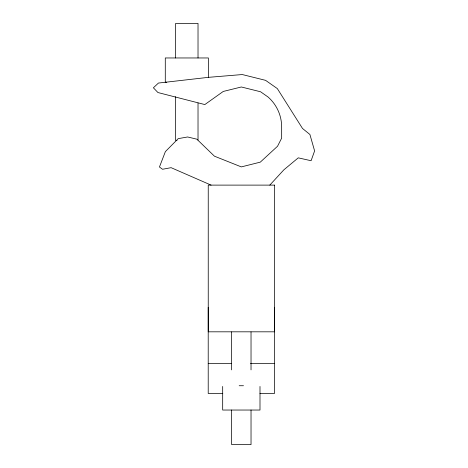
<?xml version="1.0" encoding="UTF-8"?>
<svg xmlns="http://www.w3.org/2000/svg" width="468" height="468" viewBox="0 0 468 468"><rect width="100%" height="100%" fill="white"/><g stroke="black" fill="none" stroke-linecap="round" stroke-linejoin="round"><path stroke-width="0.7" d="M269.808 185.106L283.895 169.796L298.262 157.851L311.091 160.729L314.607 150.918L309.91 134.48L302.492 128.454L277.313 88.575L265.578 80.344L242.284 74.547L208.377 77.343L158.441 83.052L153.393 87.797L157.932 92.535L204.832 104.563L223.271 91.441L241.348 86.984L260.588 91.775L268.1 97.046A39.868 39.868 0 0 1 281.66 126.998L281.66 138.124L277.542 146.244L260.29 162.144L241.33 166.9L214.438 156.183L196.841 139.177L187.604 136.972L178.203 138.645L165.374 151.62L159.448 167.017L162.536 169.264L171.112 167.673L211.074 185.106M166.725 82.269L165.286 82.269L165.286 57.962L208.377 57.962L208.377 77.343M177.044 140.453L175.64 140.453L175.64 96.654M208.213 363.437L231.531 363.437M250.474 363.437L274.523 363.437M239.183 385.731L243.489 385.731M222.786 393.453L208.213 393.453L208.213 307.271M259.951 393.453L274.523 393.453L274.523 307.271M259.997 386.445L259.997 410.038L222.68 410.038L222.68 386.445M251.029 331.923L251.029 369.884M251.029 410.038L251.029 444.6L231.648 444.6L231.648 410.038M231.648 331.923L231.648 369.884M198.022 57.962L198.022 23.4L175.64 23.4L175.64 57.962M198.022 103.013L198.022 140.067M274.552 185.117L208.242 185.112L208.242 331.818L274.552 331.818L274.552 185.117"/></g></svg>
